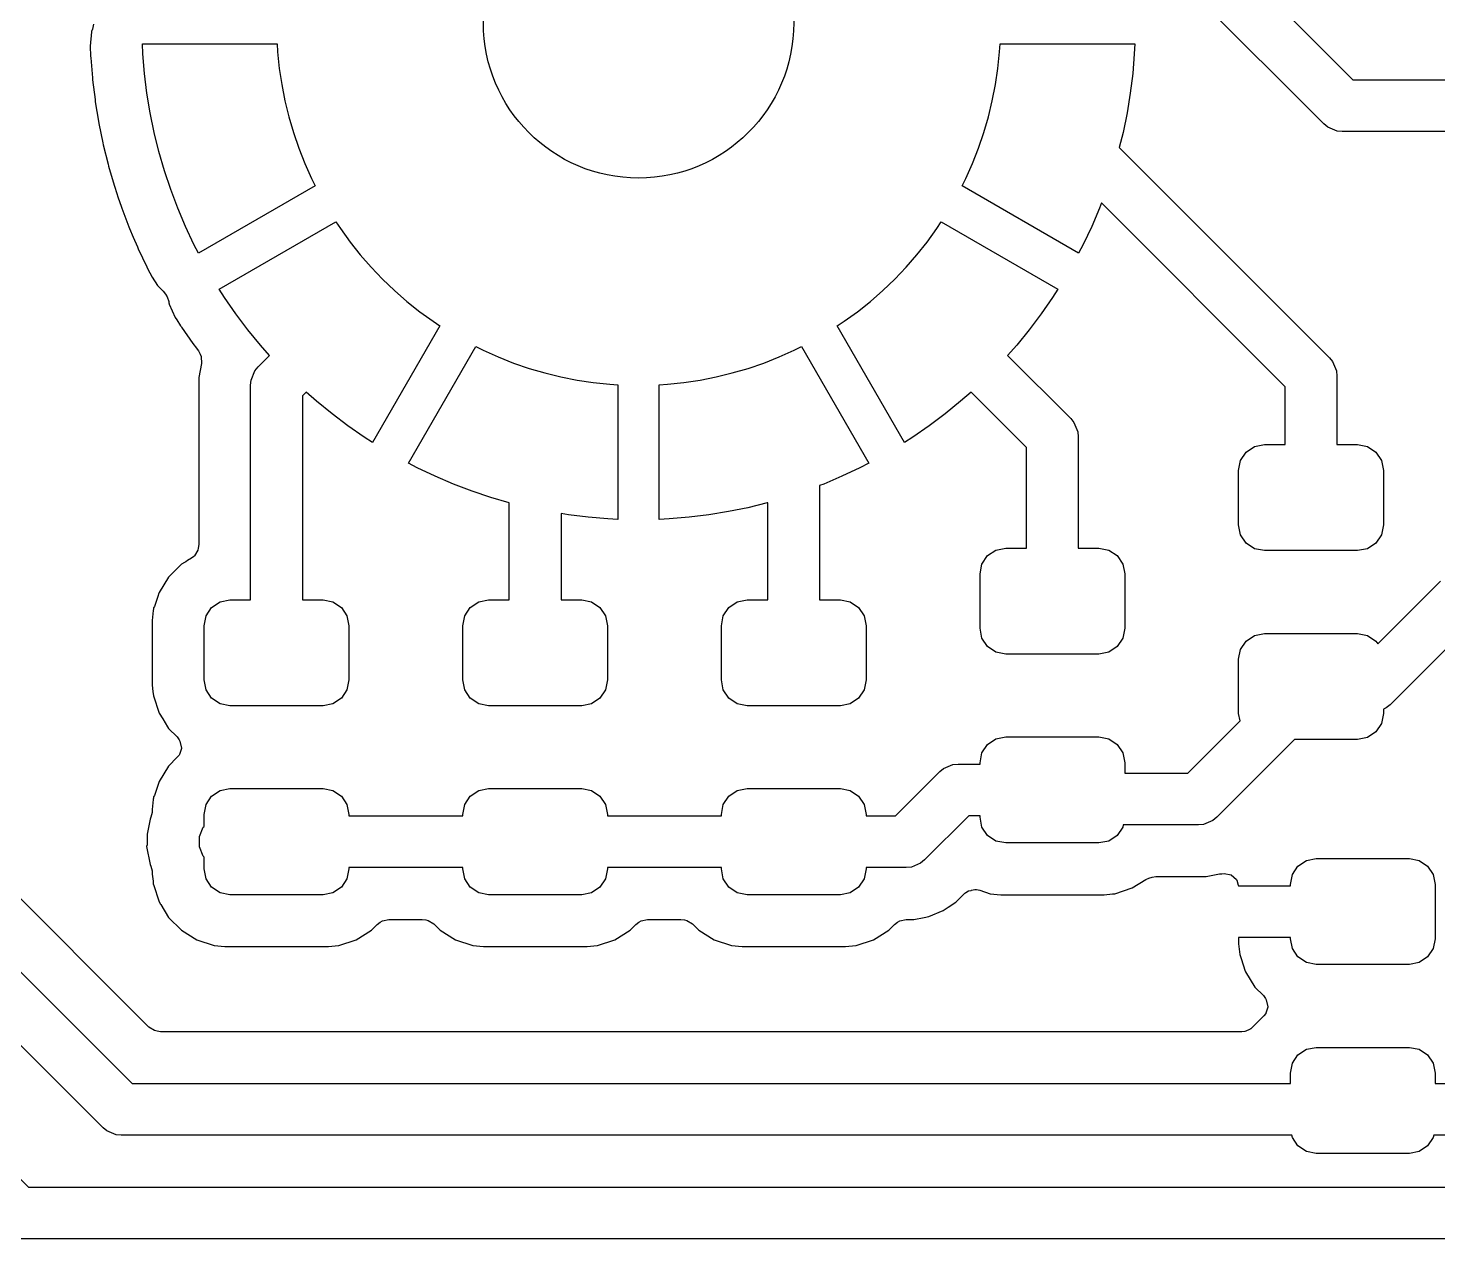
# Model space of a CAD drawing. Header units: millimetres. Extents: x 117.1 to 182.9, y -117.9 to -82.1.
# Drawn here: x 134.1 to 147.72, y -99.75 to -88.05 of the extents above; entities that cross this region are included whole.
import ezdxf

# ---------------------------------------------------------------- set-up
doc = ezdxf.new("R2010")
doc.units = ezdxf.units.MM
for name, color, linetype, lineweight, true_color in [('cut_in', 5, 'CONTINUOUS', 25, 0x0000ff), ('cut_out', 174, 'CONTINUOUS', 25, 0x000080), ('trace_out', 214, 'CONTINUOUS', 25, 0x800080)]:
    doc.layers.add(name, color=color, linetype=linetype, lineweight=lineweight, true_color=true_color)

msp = doc.modelspace()

# ---------------------------------------------------------------- linework, layer by layer
at = {"layer": 'cut_in'}
msp.add_circle((140, -88), 1.5, dxfattribs=at)
at = {"layer": 'cut_out'}
msp.add_arc((130, -85), 4.1, -149.9999989, 0, dxfattribs=at)
at = {"layer": 'trace_out', "linetype": 'CONTINUOUS'}
for p, q in [((144.370757, -86.017203), (146.903554, -88.55)), ((146.623223, -88.976777), (144.706275, -87.059829)), ((135.267136, -97.705769), (125.21638, -87.655011)), ((134.730938, -88.013605), (134.722002, -88.059825)), ((124.906777, -88.053223), (135.103553, -98.25)), ((134.712483, -88.088023), (134.69921, -88.225298)), ((134.712673, -88.08408), (134.712483, -88.088023)), ((134.713228, -88.081209), (134.712673, -88.08408)), ((134.714946, -88.077391), (134.713228, -88.081209)), ((134.722002, -88.059825), (134.714946, -88.077391)), ((134.69921, -88.225298), (134.69921, -88.225299)), ((134.69921, -88.225299), (134.703665, -88.321202)), ((135.208625, -88.297802), (135.204168, -88.201848)), ((135.204168, -88.201848), (136.505719, -88.201848)), ((136.505719, -88.201848), (136.510718, -88.281272)), ((136.510718, -88.281272), (136.527029, -88.439593)), ((143.47299, -88.439596), (143.489301, -88.281273)), ((143.489301, -88.281273), (143.494281, -88.201848)), ((143.494281, -88.201848), (144.795832, -88.201848)), ((144.795832, -88.201848), (144.791355, -88.297801)), ((134.703665, -88.321202), (134.704814, -88.339093)), ((134.704814, -88.339093), (134.72049, -88.530524)), ((135.224305, -88.489273), (135.208625, -88.297802)), ((144.791355, -88.297801), (144.775674, -88.489271)), ((134.823223, -98.676776), (124.626446, -88.48)), ((134.72049, -88.530524), (134.722545, -88.550663)), ((134.722545, -88.550663), (134.745873, -88.741347)), ((135.247634, -88.679964), (135.224305, -88.489273)), ((136.527029, -88.439593), (136.550519, -88.59701)), ((143.449499, -88.597013), (143.47299, -88.439596)), ((144.775674, -88.489271), (144.752346, -88.679961)), ((146.903554, -88.55), (150, -88.55)), ((135.278573, -88.869569), (135.247634, -88.679964)), ((136.550519, -88.59701), (136.581141, -88.753196)), ((143.418877, -88.7532), (143.449499, -88.597013)), ((144.752346, -88.679961), (144.721406, -88.869565)), ((134.745873, -88.741347), (134.748732, -88.761379)), ((134.748732, -88.761379), (134.779661, -88.950927)), ((136.581141, -88.753196), (136.618831, -88.907828)), ((143.381187, -88.907833), (143.418877, -88.7532)), ((134.779661, -88.950927), (134.783334, -88.970913)), ((134.783334, -88.970913), (134.821824, -89.15907)), ((135.317075, -89.057783), (135.278573, -88.869569)), ((136.618831, -88.907828), (136.663511, -89.060588)), ((143.336507, -89.060594), (143.381187, -88.907833)), ((144.721406, -88.869565), (144.682905, -89.057779)), ((135.363076, -89.244307), (135.317075, -89.057783)), ((136.663511, -89.060588), (136.715088, -89.211158)), ((143.284929, -89.211165), (143.336507, -89.060594)), ((144.682905, -89.057779), (144.64649, -89.205436)), ((146.661102, -89.007862), (146.623223, -88.976777)), ((146.661107, -89.007867), (146.661102, -89.007862)), ((146.751227, -89.045196), (146.661107, -89.007867)), ((146.8, -89.05), (146.751227, -89.045196)), ((150, -89.05), (146.8, -89.05)), ((134.821824, -89.15907), (134.826272, -89.178794)), ((134.826272, -89.178794), (134.872288, -89.365379)), ((136.715088, -89.211158), (136.773457, -89.359229)), ((143.22656, -89.359236), (143.284929, -89.211165)), ((144.64649, -89.205436), (146.676776, -91.235723)), ((134.872288, -89.365379), (134.87752, -89.384901)), ((135.416503, -89.428841), (135.363076, -89.244307)), ((136.773457, -89.359229), (136.838496, -89.504493)), ((143.161521, -89.504501), (143.22656, -89.359236)), ((134.87752, -89.384901), (134.930935, -89.569396)), ((135.477271, -89.611089), (135.416503, -89.428841)), ((136.838496, -89.504493), (136.873864, -89.575783)), ((143.126136, -89.575783), (143.161521, -89.504501)), ((134.930935, -89.569396), (134.930942, -89.569417)), ((134.930942, -89.569417), (134.936957, -89.588738)), ((134.936957, -89.588738), (134.970783, -89.690185)), ((135.545282, -89.79076), (135.477271, -89.611089)), ((136.873864, -89.575783), (135.746688, -90.226559)), ((144.253312, -90.226559), (143.126136, -89.575783)), ((134.970783, -89.690185), (134.997738, -89.771022)), ((134.997738, -89.771022), (135.004484, -89.789983)), ((144.47392, -89.739973), (144.454699, -89.790752)), ((146.25, -91.516053), (144.47392, -89.739973)), ((135.004484, -89.789983), (135.072524, -89.969729)), ((135.620428, -89.967566), (135.545282, -89.79076)), ((135.946688, -90.572969), (137.073864, -89.922194)), ((137.073864, -89.922194), (137.117904, -89.988479)), ((142.882084, -89.988471), (142.926136, -89.922194)), ((142.926136, -89.922194), (144.053312, -90.572969)), ((144.454699, -89.790752), (144.379554, -89.967558)), ((135.072524, -89.969729), (135.080067, -89.988513)), ((135.080067, -89.988513), (135.11452, -90.069574)), ((135.702587, -90.141224), (135.620428, -89.967566)), ((137.117904, -89.988479), (137.211187, -90.117437)), ((142.788801, -90.117428), (142.882084, -89.988471)), ((144.379554, -89.967558), (144.297395, -90.141214)), ((135.11452, -90.069574), (135.155187, -90.165256)), ((135.155187, -90.165256), (135.155204, -90.165295)), ((135.155204, -90.165295), (135.163487, -90.183749)), ((135.163487, -90.183749), (135.245646, -90.357407)), ((135.746688, -90.226559), (135.702587, -90.141224)), ((137.211187, -90.117437), (137.310236, -90.242022)), ((142.689753, -90.242012), (142.788801, -90.117428)), ((144.297395, -90.141214), (144.253312, -90.226559)), ((137.310236, -90.242022), (137.414846, -90.361975)), ((142.585143, -90.361965), (142.689753, -90.242012)), ((135.245646, -90.357407), (135.253512, -90.373305)), ((135.253512, -90.373305), (135.297612, -90.458638)), ((135.297612, -90.458638), (135.349336, -90.539036)), ((137.414846, -90.361975), (137.5248, -90.477049)), ((142.475189, -90.477038), (142.585143, -90.361965)), ((125.446777, -90.593223), (134.103553, -99.25)), ((135.349336, -90.539036), (135.34934, -90.539041)), ((135.34934, -90.539041), (135.406128, -90.593188)), ((135.406128, -90.593188), (135.427943, -90.620928)), ((135.998554, -90.65382), (135.946688, -90.572969)), ((137.5248, -90.477049), (137.639872, -90.587006)), ((137.639872, -90.587006), (137.759823, -90.691618)), ((142.240167, -90.691606), (142.360118, -90.586995)), ((142.360118, -90.586995), (142.475189, -90.477038)), ((144.053312, -90.572969), (144.001459, -90.653829)), ((135.427943, -90.620928), (135.442757, -90.646585)), ((135.442757, -90.646585), (135.458124, -90.691043)), ((135.458124, -90.691043), (135.460299, -90.706264)), ((135.460299, -90.706264), (135.461546, -90.714984)), ((135.461546, -90.714984), (135.461547, -90.714986)), ((135.461547, -90.714986), (135.461633, -90.715262)), ((135.461633, -90.715262), (135.462466, -90.717005)), ((135.462466, -90.717005), (135.521211, -90.845917)), ((136.107866, -90.8118), (135.998554, -90.65382)), ((137.759823, -90.691618), (137.884405, -90.790669)), ((142.115586, -90.790658), (142.240167, -90.691606)), ((144.001459, -90.653829), (143.892147, -90.81181)), ((135.521211, -90.845917), (135.521276, -90.846034)), ((135.521276, -90.846034), (135.521779, -90.846802)), ((135.521779, -90.846802), (135.535772, -90.868614)), ((135.535772, -90.868614), (135.573062, -90.926744)), ((136.223411, -90.965281), (136.107866, -90.8118)), ((137.884405, -90.790669), (138.013362, -90.883955)), ((141.98663, -90.883943), (142.115586, -90.790658)), ((143.892147, -90.81181), (143.776602, -90.965291)), ((135.573062, -90.926744), (135.577989, -90.934138)), ((135.577989, -90.934138), (135.582875, -90.94147)), ((135.582875, -90.94147), (135.692183, -91.099443)), ((136.345005, -91.114015), (136.223411, -90.965281)), ((138.079654, -90.927984), (137.428879, -92.05516)), ((138.013362, -90.883955), (138.079654, -90.927984)), ((141.920346, -90.927984), (141.98663, -90.883943)), ((142.571121, -92.05516), (141.920346, -90.927984)), ((143.776602, -90.965291), (143.655008, -91.114025)), ((135.692183, -91.099443), (135.704015, -91.115832)), ((135.704015, -91.115832), (135.71352, -91.128459)), ((135.71352, -91.128459), (135.713526, -91.128465)), ((135.713526, -91.128465), (135.71353, -91.12847)), ((135.71353, -91.12847), (135.744999, -91.170272)), ((136.433953, -91.214341), (136.345005, -91.114015)), ((137.775289, -92.25516), (138.426065, -91.127984)), ((138.426065, -91.127984), (138.497347, -91.163367)), ((141.502655, -91.163372), (141.573935, -91.127984)), ((141.573935, -91.127984), (142.224711, -92.25516)), ((143.655008, -91.114025), (143.566926, -91.213373)), ((135.744999, -91.170272), (135.761996, -91.2012)), ((135.761996, -91.2012), (135.770862, -91.224776)), ((135.770862, -91.224776), (135.776415, -91.292614)), ((136.323223, -91.325071), (136.433953, -91.214341)), ((138.497347, -91.163367), (138.642613, -91.228404)), ((138.642613, -91.228404), (138.790685, -91.28677)), ((138.790685, -91.28677), (138.941256, -91.338345)), ((141.058745, -91.33835), (141.209317, -91.286775)), ((141.209317, -91.286775), (141.357389, -91.228409)), ((141.357389, -91.228409), (141.502655, -91.163372)), ((143.566926, -91.213373), (144.176777, -91.823224)), ((146.676776, -91.235723), (146.707862, -91.273602)), ((146.707862, -91.273602), (146.707867, -91.273607)), ((146.707867, -91.273607), (146.745196, -91.363727)), ((135.776415, -91.292614), (135.7495, -91.427922)), ((136.254804, -91.453075), (136.292133, -91.362955)), ((136.292133, -91.362955), (136.292137, -91.36295)), ((136.292137, -91.36295), (136.323223, -91.325071)), ((138.941256, -91.338345), (139.094017, -91.383023)), ((139.094017, -91.383023), (139.24865, -91.42071)), ((139.24865, -91.42071), (139.404837, -91.451329)), ((140.595164, -91.451335), (140.751351, -91.420715)), ((140.751351, -91.420715), (140.905985, -91.383028)), ((140.905985, -91.383028), (141.058745, -91.33835)), ((146.745196, -91.363727), (146.75, -91.4125)), ((146.75, -91.4125), (146.75, -92.075)), ((135.7495, -91.427922), (135.7495, -93.041532)), ((136.25, -91.501848), (136.254804, -91.453075)), ((136.25, -93.575), (136.25, -91.501848)), ((139.404837, -91.451329), (139.562254, -91.474818)), ((139.562254, -91.474818), (139.720576, -91.491126)), ((139.720576, -91.491126), (139.8, -91.496129)), ((139.8, -91.496129), (139.8, -92.79768)), ((140.2, -91.496129), (140.279424, -91.491131)), ((140.2, -92.79768), (140.2, -91.496129)), ((140.279424, -91.491131), (140.437747, -91.474823)), ((140.437747, -91.474823), (140.595164, -91.451335)), ((146.25, -92.075), (146.25, -91.516053)), ((136.787503, -91.567897), (136.75, -91.605401)), ((136.75, -91.605401), (136.75, -93.575)), ((136.88783, -91.656849), (136.787503, -91.567897)), ((137.036563, -91.778445), (136.88783, -91.656849)), ((143.11218, -91.656861), (142.963447, -91.778457)), ((143.213486, -91.56704), (143.11218, -91.656861)), ((143.75, -92.103553), (143.213486, -91.56704)), ((137.190041, -91.893992), (137.036563, -91.778445)), ((142.963447, -91.778457), (142.809968, -91.894005)), ((144.176777, -91.823224), (144.207868, -91.861108)), ((137.34802, -92.003306), (137.190041, -91.893992)), ((142.809968, -91.894005), (142.651989, -92.00332)), ((144.207868, -91.861108), (144.245197, -91.951228)), ((144.245197, -91.951228), (144.245197, -91.951237)), ((144.245197, -91.951237), (144.25, -92)), ((137.428879, -92.05516), (137.34802, -92.003306)), ((142.651989, -92.00332), (142.571121, -92.05516)), ((143.75, -93.075), (143.75, -92.103553)), ((144.25, -92), (144.25, -93.075)), ((145.873223, -92.148223), (145.954329, -92.09403)), ((145.954329, -92.09403), (146.05, -92.075)), ((146.05, -92.075), (146.25, -92.075)), ((146.75, -92.075), (146.95, -92.075)), ((146.95, -92.075), (147.045671, -92.09403)), ((147.045671, -92.09403), (147.126777, -92.148223)), ((145.8, -92.325), (145.81903, -92.229329)), ((145.81903, -92.229329), (145.873223, -92.148223)), ((147.126777, -92.148223), (147.18097, -92.229329)), ((147.18097, -92.229329), (147.2, -92.325)), ((137.860622, -92.299265), (137.775289, -92.25516)), ((138.034281, -92.381422), (137.860622, -92.299265)), ((142.139375, -92.29926), (141.965717, -92.381417)), ((142.224711, -92.25516), (142.139375, -92.29926)), ((145.8, -92.85), (145.8, -92.325)), ((147.2, -92.325), (147.2, -92.85)), ((138.211087, -92.456565), (138.034281, -92.381422)), ((138.390759, -92.524574), (138.211087, -92.456565)), ((141.788911, -92.45656), (141.75, -92.471288)), ((141.75, -92.471288), (141.75, -93.575)), ((141.965717, -92.381417), (141.788911, -92.45656)), ((138.573008, -92.585339), (138.390759, -92.524574)), ((138.75, -92.63658), (138.573008, -92.585339)), ((138.75, -93.575), (138.75, -92.63658)), ((141.242457, -92.638759), (141.055933, -92.684757)), ((141.25, -92.636575), (141.242457, -92.638759)), ((141.25, -93.575), (141.25, -92.636575)), ((139.321885, -92.754199), (139.25, -92.742469)), ((139.25, -92.742469), (139.25, -93.575)), ((139.512576, -92.777526), (139.321885, -92.754199)), ((139.704047, -92.793204), (139.512576, -92.777526)), ((140.487424, -92.77752), (140.295953, -92.793198)), ((140.678114, -92.754194), (140.487424, -92.77752)), ((140.867718, -92.723256), (140.678114, -92.754194)), ((141.055933, -92.684757), (140.867718, -92.723256)), ((139.8, -92.79768), (139.704047, -92.793204)), ((140.295953, -92.793198), (140.2, -92.79768)), ((145.81903, -92.945671), (145.8, -92.85)), ((147.2, -92.85), (147.18097, -92.945671)), ((135.7495, -93.041532), (135.744475, -93.076472)), ((145.873223, -93.026777), (145.81903, -92.945671)), ((145.954329, -93.08097), (145.873223, -93.026777)), ((147.126777, -93.026777), (147.045671, -93.08097)), ((147.18097, -92.945671), (147.126777, -93.026777)), ((135.678759, -93.1722), (135.638909, -93.196781)), ((135.700525, -93.155153), (135.678759, -93.1722)), ((135.706791, -93.149002), (135.700525, -93.155153)), ((135.738901, -93.095452), (135.706791, -93.149002)), ((135.744475, -93.076472), (135.738901, -93.095452)), ((143.31903, -93.229329), (143.373223, -93.148223)), ((143.373223, -93.148223), (143.454329, -93.09403)), ((143.454329, -93.09403), (143.55, -93.075)), ((143.55, -93.075), (143.75, -93.075)), ((144.25, -93.075), (144.45, -93.075)), ((144.45, -93.075), (144.545671, -93.09403)), ((144.545671, -93.09403), (144.626777, -93.148223)), ((144.626777, -93.148223), (144.68097, -93.229329)), ((146.05, -93.1), (145.954329, -93.08097)), ((146.95, -93.1), (146.05, -93.1)), ((147.045671, -93.08097), (146.95, -93.1)), ((135.581342, -93.232288), (135.45729, -93.35634)), ((135.610943, -93.21403), (135.581342, -93.232288)), ((135.622288, -93.207033), (135.610943, -93.21403)), ((135.638909, -93.196781), (135.622288, -93.207033)), ((143.3, -93.325), (143.31903, -93.229329)), ((143.3, -93.85), (143.3, -93.325)), ((144.68097, -93.229329), (144.7, -93.325)), ((144.7, -93.325), (144.7, -93.85)), ((135.45729, -93.35634), (135.365186, -93.505664)), ((147.14538, -94.001065), (147.75, -93.396446)), ((135.352704, -93.543334), (135.320299, -93.641123)), ((135.363194, -93.511677), (135.352704, -93.543334)), ((135.364822, -93.506763), (135.363194, -93.511677)), ((135.36518, -93.505681), (135.364822, -93.506763)), ((135.365186, -93.505664), (135.36518, -93.505681)), ((135.873223, -93.648223), (135.954329, -93.59403)), ((135.954329, -93.59403), (136.05, -93.575)), ((136.05, -93.575), (136.25, -93.575)), ((136.75, -93.575), (136.95, -93.575)), ((136.95, -93.575), (137.045671, -93.59403)), ((137.045671, -93.59403), (137.126777, -93.648223)), ((138.373223, -93.648223), (138.454329, -93.59403)), ((138.454329, -93.59403), (138.55, -93.575)), ((138.55, -93.575), (138.75, -93.575)), ((139.25, -93.575), (139.45, -93.575)), ((139.45, -93.575), (139.545671, -93.59403)), ((139.545671, -93.59403), (139.626777, -93.648223)), ((140.873223, -93.648223), (140.954329, -93.59403)), ((140.954329, -93.59403), (141.05, -93.575)), ((141.05, -93.575), (141.25, -93.575)), ((141.75, -93.575), (141.95, -93.575)), ((141.95, -93.575), (142.045671, -93.59403)), ((142.045671, -93.59403), (142.126777, -93.648223)), ((135.309359, -93.678476), (135.2995, -93.774973)), ((135.309542, -93.674881), (135.309359, -93.678476)), ((135.310365, -93.66863), (135.309542, -93.674881)), ((135.311852, -93.654067), (135.310365, -93.66863)), ((135.320299, -93.641123), (135.311852, -93.654067)), ((135.8, -93.825), (135.81903, -93.729329)), ((135.81903, -93.729329), (135.873223, -93.648223)), ((137.126777, -93.648223), (137.18097, -93.729329)), ((137.18097, -93.729329), (137.2, -93.825)), ((138.3, -93.825), (138.31903, -93.729329)), ((138.31903, -93.729329), (138.373223, -93.648223)), ((139.626777, -93.648223), (139.68097, -93.729329)), ((139.68097, -93.729329), (139.7, -93.825)), ((140.8, -93.825), (140.81903, -93.729329)), ((140.81903, -93.729329), (140.873223, -93.648223)), ((142.126777, -93.648223), (142.18097, -93.729329)), ((142.18097, -93.729329), (142.2, -93.825)), ((148.176777, -93.676777), (147.264277, -94.589277)), ((135.2995, -93.774973), (135.2995, -94.399998)), ((135.8, -94.35), (135.8, -93.825)), ((137.2, -93.825), (137.2, -94.35)), ((138.3, -94.35), (138.3, -93.825)), ((139.7, -93.825), (139.7, -94.35)), ((140.8, -94.35), (140.8, -93.825)), ((142.2, -93.825), (142.2, -94.35)), ((143.31903, -93.945671), (143.3, -93.85)), ((144.7, -93.85), (144.68097, -93.945671)), ((143.373223, -94.026777), (143.31903, -93.945671)), ((144.68097, -93.945671), (144.626777, -94.026777)), ((145.81903, -94.054329), (145.873223, -93.973223)), ((145.873223, -93.973223), (145.954329, -93.91903)), ((145.954329, -93.91903), (146.05, -93.9)), ((146.05, -93.9), (146.95, -93.9)), ((146.95, -93.9), (147.045671, -93.91903)), ((147.045671, -93.91903), (147.126777, -93.973223)), ((147.126777, -93.973223), (147.14538, -94.001065)), ((143.454329, -94.08097), (143.373223, -94.026777)), ((143.55, -94.1), (143.454329, -94.08097)), ((144.45, -94.1), (143.55, -94.1)), ((144.545671, -94.08097), (144.45, -94.1)), ((144.626777, -94.026777), (144.545671, -94.08097)), ((145.8, -94.15), (145.81903, -94.054329)), ((145.8, -94.675), (145.8, -94.15)), ((135.2995, -94.399998), (135.299503, -94.400045)), ((135.299503, -94.400045), (135.305885, -94.462518)), ((135.81903, -94.445671), (135.8, -94.35)), ((137.2, -94.35), (137.18097, -94.445671)), ((138.31903, -94.445671), (138.3, -94.35)), ((139.7, -94.35), (139.68097, -94.445671)), ((140.81903, -94.445671), (140.8, -94.35)), ((142.2, -94.35), (142.18097, -94.445671)), ((135.305885, -94.462518), (135.31, -94.502796)), ((135.31, -94.502796), (135.310001, -94.502799)), ((135.310001, -94.502799), (135.365185, -94.669331)), ((135.873223, -94.526777), (135.81903, -94.445671)), ((135.954329, -94.58097), (135.873223, -94.526777)), ((137.126777, -94.526777), (137.045671, -94.58097)), ((137.18097, -94.445671), (137.126777, -94.526777)), ((138.373223, -94.526777), (138.31903, -94.445671)), ((138.454329, -94.58097), (138.373223, -94.526777)), ((139.626777, -94.526777), (139.545671, -94.58097)), ((139.68097, -94.445671), (139.626777, -94.526777)), ((140.873223, -94.526777), (140.81903, -94.445671)), ((140.954329, -94.58097), (140.873223, -94.526777)), ((142.126777, -94.526777), (142.045671, -94.58097)), ((142.18097, -94.445671), (142.126777, -94.526777)), ((135.365185, -94.669331), (135.365187, -94.669336)), ((135.365187, -94.669336), (135.400069, -94.725888)), ((136.05, -94.6), (135.954329, -94.58097)), ((136.95, -94.6), (136.05, -94.6)), ((137.045671, -94.58097), (136.95, -94.6)), ((138.55, -94.6), (138.454329, -94.58097)), ((139.45, -94.6), (138.55, -94.6)), ((139.545671, -94.58097), (139.45, -94.6)), ((141.05, -94.6), (140.954329, -94.58097)), ((141.95, -94.6), (141.05, -94.6)), ((142.045671, -94.58097), (141.95, -94.6)), ((145.813927, -94.745018), (145.8, -94.675)), ((147.2, -94.675), (147.18097, -94.770671)), ((147.226393, -94.620367), (147.2, -94.631299)), ((147.2, -94.631299), (147.2, -94.675)), ((147.226397, -94.620362), (147.226393, -94.620367)), ((147.264277, -94.589277), (147.226397, -94.620362)), ((135.400069, -94.725888), (135.446767, -94.801599)), ((135.446767, -94.801599), (135.457287, -94.818655)), ((135.457287, -94.818655), (135.457289, -94.818657)), ((135.457289, -94.818657), (135.538346, -94.899714)), ((145.308946, -95.25), (145.813927, -94.745018)), ((147.18097, -94.770671), (147.126777, -94.851777)), ((135.538346, -94.899714), (135.559497, -94.92797)), ((135.559497, -94.92797), (135.566988, -94.94169)), ((135.566988, -94.94169), (135.581839, -95.009948)), ((143.373223, -94.973223), (143.454329, -94.91903)), ((143.454329, -94.91903), (143.55, -94.9)), ((143.55, -94.9), (144.45, -94.9)), ((144.45, -94.9), (144.545671, -94.91903)), ((144.545671, -94.91903), (144.626777, -94.973223)), ((146.341054, -94.925), (145.589277, -95.676777)), ((146.95, -94.925), (146.341054, -94.925)), ((147.045671, -94.90597), (146.95, -94.925)), ((147.126777, -94.851777), (147.045671, -94.90597)), ((135.541527, -95.097103), (135.457291, -95.181338)), ((135.558163, -95.076459), (135.541527, -95.097103)), ((135.562342, -95.069956), (135.558163, -95.076459)), ((135.58171, -95.011754), (135.562342, -95.069956)), ((135.581839, -95.009948), (135.58171, -95.011754)), ((143.3, -95.15), (143.31903, -95.054329)), ((143.31903, -95.054329), (143.373223, -94.973223)), ((144.626777, -94.973223), (144.68097, -95.054329)), ((144.68097, -95.054329), (144.7, -95.15)), ((135.457291, -95.181338), (135.365185, -95.330667)), ((142.483946, -95.6625), (142.910723, -95.235723)), ((142.910723, -95.235723), (142.948608, -95.204632)), ((142.948608, -95.204632), (143.038728, -95.167303)), ((143.038728, -95.167303), (143.038737, -95.167303)), ((143.038737, -95.167303), (143.0875, -95.1625)), ((143.0875, -95.1625), (143.3, -95.1625)), ((143.3, -95.1625), (143.3, -95.15)), ((144.7, -95.15), (144.7, -95.25)), ((135.352219, -95.369798), (135.320299, -95.466123)), ((135.365185, -95.330668), (135.352219, -95.369796)), ((135.352219, -95.369796), (135.352219, -95.369798)), ((135.365185, -95.330667), (135.365185, -95.330668)), ((144.7, -95.25), (145.308946, -95.25)), ((135.309359, -95.503476), (135.2995, -95.599973)), ((135.309542, -95.499881), (135.309359, -95.503476)), ((135.310365, -95.49363), (135.309542, -95.499881)), ((135.311852, -95.479067), (135.310365, -95.49363)), ((135.320299, -95.466123), (135.311852, -95.479067)), ((135.81903, -95.554329), (135.873223, -95.473223)), ((135.873223, -95.473223), (135.954329, -95.41903)), ((135.954329, -95.41903), (136.05, -95.4)), ((136.05, -95.4), (136.95, -95.4)), ((136.95, -95.4), (137.045671, -95.41903)), ((137.045671, -95.41903), (137.126777, -95.473223)), ((137.126777, -95.473223), (137.18097, -95.554329)), ((138.31903, -95.554329), (138.373223, -95.473223)), ((138.373223, -95.473223), (138.454329, -95.41903)), ((138.454329, -95.41903), (138.55, -95.4)), ((138.55, -95.4), (139.45, -95.4)), ((139.45, -95.4), (139.545671, -95.41903)), ((139.545671, -95.41903), (139.626777, -95.473223)), ((139.626777, -95.473223), (139.68097, -95.554329)), ((140.81903, -95.554329), (140.873223, -95.473223)), ((140.873223, -95.473223), (140.954329, -95.41903)), ((140.954329, -95.41903), (141.05, -95.4)), ((141.05, -95.4), (141.95, -95.4)), ((141.95, -95.4), (142.045671, -95.41903)), ((142.045671, -95.41903), (142.126777, -95.473223)), ((142.126777, -95.473223), (142.18097, -95.554329)), ((135.297117, -95.629819), (135.292443, -95.653317)), ((135.2995, -95.605628), (135.297117, -95.629819)), ((135.2995, -95.599973), (135.2995, -95.605628)), ((135.8, -95.65), (135.81903, -95.554329)), ((137.18097, -95.554329), (137.2, -95.65)), ((138.3, -95.65), (138.31903, -95.554329)), ((139.68097, -95.554329), (139.7, -95.65)), ((140.8, -95.65), (140.81903, -95.554329)), ((142.18097, -95.554329), (142.2, -95.65)), ((135.278337, -95.693603), (135.2495, -95.838577)), ((135.278338, -95.693598), (135.278337, -95.693603)), ((135.278344, -95.693583), (135.278338, -95.693598)), ((135.285388, -95.676577), (135.278344, -95.693583)), ((135.292443, -95.653317), (135.285388, -95.676577)), ((135.754804, -95.863728), (135.792133, -95.773608)), ((135.792133, -95.773608), (135.8, -95.765741)), ((135.8, -95.765741), (135.8, -95.65)), ((137.2, -95.65), (137.2, -95.6625)), ((137.2, -95.6625), (138.3, -95.6625)), ((138.3, -95.6625), (138.3, -95.65)), ((139.7, -95.65), (139.7, -95.6625)), ((139.7, -95.6625), (140.8, -95.6625)), ((140.8, -95.6625), (140.8, -95.65)), ((142.2, -95.65), (142.2, -95.6625)), ((142.2, -95.6625), (142.483946, -95.6625)), ((143.191054, -95.6625), (142.764277, -96.089277)), ((143.3, -95.6625), (143.191054, -95.6625)), ((143.3, -95.675), (143.3, -95.6625)), ((143.31903, -95.770671), (143.3, -95.675)), ((143.373223, -95.851777), (143.31903, -95.770671)), ((144.68097, -95.770671), (144.626777, -95.851777)), ((144.685082, -95.75), (144.68097, -95.770671)), ((145.4125, -95.75), (144.685082, -95.75)), ((145.461273, -95.745196), (145.4125, -95.75)), ((145.551393, -95.707867), (145.461273, -95.745196)), ((145.551397, -95.707862), (145.551393, -95.707867)), ((145.589277, -95.676777), (145.551397, -95.707862)), ((135.2495, -95.838577), (135.2495, -95.94205)), ((135.754804, -95.961272), (135.754804, -95.863728)), ((143.454329, -95.90597), (143.373223, -95.851777)), ((143.55, -95.925), (143.454329, -95.90597)), ((144.545671, -95.90597), (144.45, -95.925)), ((144.626777, -95.851777), (144.545671, -95.90597)), ((135.2495, -95.94205), (135.244237, -95.95997)), ((135.244237, -95.95997), (135.278338, -96.131398)), ((135.792133, -96.051392), (135.754804, -95.961272)), ((135.8, -96.060978), (135.792133, -96.051392)), ((144.45, -95.925), (143.55, -95.925)), ((135.278338, -96.131398), (135.278338, -96.131401)), ((135.278338, -96.131401), (135.278347, -96.131428)), ((135.278347, -96.131428), (135.285389, -96.148428)), ((135.285389, -96.148428), (135.292443, -96.171683)), ((135.292443, -96.171683), (135.297116, -96.195171)), ((135.8, -96.175), (135.8, -96.060978)), ((135.81903, -96.270671), (135.8, -96.175)), ((137.2, -96.175), (137.18097, -96.270671)), ((138.3, -96.1625), (137.2, -96.1625)), ((137.2, -96.1625), (137.2, -96.175)), ((138.3, -96.175), (138.3, -96.1625)), ((138.31903, -96.270671), (138.3, -96.175)), ((139.7, -96.175), (139.68097, -96.270671)), ((140.8, -96.1625), (139.7, -96.1625)), ((139.7, -96.1625), (139.7, -96.175)), ((140.8, -96.175), (140.8, -96.1625)), ((140.81903, -96.270671), (140.8, -96.175)), ((142.2, -96.175), (142.18097, -96.270671)), ((142.5875, -96.1625), (142.2, -96.1625)), ((142.2, -96.1625), (142.2, -96.175)), ((142.636273, -96.157696), (142.5875, -96.1625)), ((142.726393, -96.120367), (142.636273, -96.157696)), ((142.726397, -96.120362), (142.726393, -96.120367)), ((142.764277, -96.089277), (142.726397, -96.120362)), ((146.31903, -96.229329), (146.373223, -96.148223)), ((146.373223, -96.148223), (146.454329, -96.09403)), ((146.454329, -96.09403), (146.55, -96.075)), ((146.55, -96.075), (147.45, -96.075)), ((147.45, -96.075), (147.545671, -96.09403)), ((147.545671, -96.09403), (147.626777, -96.148223)), ((147.626777, -96.148223), (147.68097, -96.229329)), ((135.297116, -96.195171), (135.2995, -96.219367)), ((135.2995, -96.219367), (135.2995, -96.224998)), ((135.2995, -96.224998), (135.299501, -96.225018)), ((135.299501, -96.225018), (135.306672, -96.295211)), ((135.306672, -96.295211), (135.309359, -96.321512)), ((135.309359, -96.321512), (135.30953, -96.324882)), ((135.30953, -96.324882), (135.310001, -96.327801)), ((135.310001, -96.327801), (135.365182, -96.494322)), ((135.873223, -96.351777), (135.81903, -96.270671)), ((137.18097, -96.270671), (137.126777, -96.351777)), ((138.373223, -96.351777), (138.31903, -96.270671)), ((139.68097, -96.270671), (139.626777, -96.351777)), ((140.873223, -96.351777), (140.81903, -96.270671)), ((142.18097, -96.270671), (142.126777, -96.351777)), ((144.769334, -96.359814), (144.901956, -96.278011)), ((144.901956, -96.278011), (144.933222, -96.264255)), ((144.933222, -96.264255), (144.965139, -96.255204)), ((144.965139, -96.255204), (144.998969, -96.2505)), ((144.998969, -96.2505), (145.48642, -96.2505)), ((145.48642, -96.2505), (145.583962, -96.231096)), ((145.583962, -96.231096), (145.616268, -96.22467)), ((145.616268, -96.22467), (145.627154, -96.223004)), ((145.627154, -96.223004), (145.637834, -96.221852)), ((145.637834, -96.221852), (145.637835, -96.221853)), ((145.637835, -96.221853), (145.660039, -96.219459)), ((145.660039, -96.219459), (145.728802, -96.231845)), ((145.728802, -96.231845), (145.77994, -96.27942)), ((145.77994, -96.27942), (145.782614, -96.283924)), ((145.782614, -96.283924), (145.796312, -96.333812)), ((146.3, -96.325), (146.31903, -96.229329)), ((146.3, -96.3375), (146.3, -96.325)), ((147.68097, -96.229329), (147.7, -96.325)), ((147.7, -96.325), (147.7, -96.85)), ((135.954329, -96.40597), (135.873223, -96.351777)), ((136.05, -96.425), (135.954329, -96.40597)), ((136.95, -96.425), (136.05, -96.425)), ((137.045671, -96.40597), (136.95, -96.425)), ((137.126777, -96.351777), (137.045671, -96.40597)), ((138.454329, -96.40597), (138.373223, -96.351777)), ((138.55, -96.425), (138.454329, -96.40597)), ((139.45, -96.425), (138.55, -96.425)), ((139.545671, -96.40597), (139.45, -96.425)), ((139.626777, -96.351777), (139.545671, -96.40597)), ((140.954329, -96.40597), (140.873223, -96.351777)), ((141.05, -96.425), (140.954329, -96.40597)), ((141.95, -96.425), (141.05, -96.425)), ((142.045671, -96.40597), (141.95, -96.425)), ((142.126777, -96.351777), (142.045671, -96.40597)), ((143.065916, -96.495452), (143.148731, -96.412634)), ((143.148731, -96.412634), (143.152908, -96.409136)), ((143.152908, -96.409136), (143.160341, -96.405889)), ((143.160341, -96.405889), (143.182331, -96.390809)), ((143.182331, -96.390809), (143.189708, -96.387543)), ((143.189707, -96.387543), (143.192066, -96.386499)), ((143.189708, -96.387543), (143.189707, -96.387543)), ((143.192066, -96.386499), (143.192317, -96.387067)), ((143.192317, -96.387067), (143.21336, -96.382739)), ((143.21336, -96.382739), (143.21694, -96.381176)), ((143.21694, -96.381176), (143.219195, -96.381538)), ((143.219195, -96.381538), (143.250923, -96.375013)), ((143.250923, -96.375013), (143.259692, -96.375476)), ((143.259692, -96.375476), (143.264757, -96.375744)), ((143.264757, -96.375744), (143.297211, -96.381864)), ((143.297211, -96.381864), (143.397203, -96.414999)), ((143.397203, -96.414999), (143.499991, -96.4255)), ((143.499991, -96.4255), (144.500008, -96.425499)), ((144.500008, -96.425499), (144.500016, -96.425498)), ((144.500016, -96.425498), (144.500019, -96.425498)), ((144.500019, -96.425498), (144.500023, -96.425497)), ((144.500023, -96.425497), (144.500323, -96.425478)), ((144.500323, -96.425478), (144.501361, -96.42536)), ((144.501361, -96.42536), (144.581867, -96.417137)), ((144.581867, -96.417137), (144.602797, -96.414999)), ((144.602797, -96.414999), (144.769334, -96.359814)), ((145.796312, -96.333812), (145.8, -96.3375)), ((145.8, -96.3375), (146.3, -96.3375)), ((135.365182, -96.494322), (135.365186, -96.494333)), ((135.365186, -96.494333), (135.365188, -96.494338)), ((135.365188, -96.494338), (135.377735, -96.514681)), ((135.377735, -96.514681), (135.380708, -96.5195)), ((135.380708, -96.5195), (135.457288, -96.643656)), ((142.806413, -96.634158), (142.942995, -96.577584)), ((142.942995, -96.577584), (142.992229, -96.544686)), ((142.992229, -96.544686), (143.065916, -96.495452)), ((135.457288, -96.643656), (135.581344, -96.767712)), ((137.418656, -96.767712), (137.474447, -96.71192)), ((137.474447, -96.71192), (137.502694, -96.690775)), ((137.502694, -96.690775), (137.525786, -96.678167)), ((137.525786, -96.678167), (137.585211, -96.663)), ((137.585211, -96.663), (137.90744, -96.663)), ((137.90744, -96.663), (137.942372, -96.668021)), ((137.942372, -96.668021), (137.967616, -96.675434)), ((137.967616, -96.675434), (138.020362, -96.70673)), ((138.020362, -96.70673), (138.081344, -96.767712)), ((139.918656, -96.767712), (139.974447, -96.71192)), ((139.974447, -96.71192), (140.002694, -96.690775)), ((140.002694, -96.690775), (140.025786, -96.678167)), ((140.025786, -96.678167), (140.085211, -96.663)), ((140.085211, -96.663), (140.40744, -96.663)), ((140.40744, -96.663), (140.442372, -96.668021)), ((140.442372, -96.668021), (140.467616, -96.675434)), ((140.467616, -96.675434), (140.520362, -96.70673)), ((140.520362, -96.70673), (140.581344, -96.767712)), ((142.418656, -96.767712), (142.474447, -96.71192)), ((142.474447, -96.71192), (142.502694, -96.690775)), ((142.502694, -96.690775), (142.525786, -96.678167)), ((142.525786, -96.678167), (142.585211, -96.663)), ((142.585211, -96.663), (142.66142, -96.663)), ((142.66142, -96.663), (142.758962, -96.643596)), ((142.758962, -96.643596), (142.806413, -96.634158)), ((135.581344, -96.767712), (135.730666, -96.859814)), ((135.730666, -96.859814), (135.897203, -96.914999)), ((137.102797, -96.914999), (137.269334, -96.859814)), ((137.269334, -96.859814), (137.418656, -96.767712)), ((138.081344, -96.767712), (138.230666, -96.859814)), ((138.230666, -96.859814), (138.397203, -96.914999)), ((139.602797, -96.914999), (139.769334, -96.859814)), ((139.769334, -96.859814), (139.918656, -96.767712)), ((140.581344, -96.767712), (140.730666, -96.859814)), ((140.730666, -96.859814), (140.897203, -96.914999)), ((142.102797, -96.914999), (142.269334, -96.859814)), ((142.269334, -96.859814), (142.418656, -96.767712)), ((146.3, -96.8375), (145.800001, -96.8375)), ((145.800001, -96.8375), (145.800001, -96.899995)), ((146.3, -96.85), (146.3, -96.8375)), ((146.31903, -96.945671), (146.3, -96.85)), ((147.7, -96.85), (147.68097, -96.945671)), ((135.897203, -96.914999), (135.999991, -96.9255)), ((135.999991, -96.9255), (137.000008, -96.925499)), ((137.000008, -96.925499), (137.000016, -96.925498)), ((137.000016, -96.925498), (137.000019, -96.925498)), ((137.000019, -96.925498), (137.000023, -96.925497)), ((137.000023, -96.925497), (137.000323, -96.925478)), ((137.000323, -96.925478), (137.001351, -96.925361)), ((137.001351, -96.925361), (137.098499, -96.915438)), ((137.098499, -96.91544), (137.098506, -96.915437)), ((137.098499, -96.915438), (137.098499, -96.91544)), ((137.098506, -96.915437), (137.102797, -96.914999)), ((138.397203, -96.914999), (138.499991, -96.9255)), ((138.499991, -96.9255), (139.500008, -96.925499)), ((139.500008, -96.925499), (139.500016, -96.925498)), ((139.500016, -96.925498), (139.500019, -96.925498)), ((139.500019, -96.925498), (139.500023, -96.925497)), ((139.500023, -96.925497), (139.500323, -96.925478)), ((139.500323, -96.925478), (139.501351, -96.925361)), ((139.501351, -96.925361), (139.598499, -96.915438)), ((139.598499, -96.91544), (139.598506, -96.915437)), ((139.598499, -96.915438), (139.598499, -96.91544)), ((139.598506, -96.915437), (139.602797, -96.914999)), ((140.897203, -96.914999), (140.999991, -96.9255)), ((140.999991, -96.9255), (142.000008, -96.925499)), ((142.000008, -96.925499), (142.000016, -96.925498)), ((142.000016, -96.925498), (142.000019, -96.925498)), ((142.000019, -96.925498), (142.000023, -96.925497)), ((142.000023, -96.925497), (142.000323, -96.925478)), ((142.000323, -96.925478), (142.001351, -96.925361)), ((142.001351, -96.925361), (142.098499, -96.915438)), ((142.098499, -96.91544), (142.098506, -96.915437)), ((142.098499, -96.915438), (142.098499, -96.91544)), ((142.098506, -96.915437), (142.102797, -96.914999)), ((145.800001, -96.899995), (145.810493, -97.002694)), ((145.810493, -97.002694), (145.810493, -97.002695)), ((145.810493, -97.002695), (145.810494, -97.002697)), ((145.810494, -97.002697), (145.823177, -97.040972)), ((146.373223, -97.026777), (146.31903, -96.945671)), ((147.68097, -96.945671), (147.626777, -97.026777)), ((145.823177, -97.040972), (145.863504, -97.162672)), ((146.454329, -97.08097), (146.373223, -97.026777)), ((146.55, -97.1), (146.454329, -97.08097)), ((147.45, -97.1), (146.55, -97.1)), ((147.545671, -97.08097), (147.45, -97.1)), ((147.626777, -97.026777), (147.545671, -97.08097)), ((145.863504, -97.162672), (145.865641, -97.169119)), ((145.865641, -97.169119), (145.865643, -97.169124)), ((145.865643, -97.169124), (145.957684, -97.318345)), ((145.957684, -97.318345), (145.957685, -97.318346)), ((145.957685, -97.318346), (146.038696, -97.399357)), ((146.038696, -97.399357), (146.059848, -97.427613)), ((146.059848, -97.427613), (146.06734, -97.441334)), ((146.081982, -97.512526), (146.063738, -97.568938)), ((146.06734, -97.441334), (146.082191, -97.509603)), ((146.082191, -97.509603), (146.081982, -97.512526)), ((145.952306, -97.686607), (145.947773, -97.691371)), ((145.952811, -97.687006), (145.952306, -97.686607)), ((145.957159, -97.681506), (145.952811, -97.687006)), ((145.957237, -97.681425), (145.957159, -97.681506)), ((145.957283, -97.681349), (145.957237, -97.681425)), ((145.957291, -97.681339), (145.957283, -97.681349)), ((146.04389, -97.594739), (145.957291, -97.681339)), ((146.061648, -97.572315), (146.04389, -97.594739)), ((146.063738, -97.568938), (146.061648, -97.572315)), ((135.319881, -97.737065), (135.267136, -97.705769)), ((135.345123, -97.744477), (135.319881, -97.737065)), ((135.380059, -97.7495), (135.345123, -97.744477)), ((145.832128, -97.7495), (135.380059, -97.7495)), ((145.85962, -97.746414), (145.832128, -97.7495)), ((145.868922, -97.744299), (145.85962, -97.746414)), ((145.905599, -97.727553), (145.868922, -97.744299)), ((145.911699, -97.725553), (145.905599, -97.727553)), ((145.916019, -97.722581), (145.911699, -97.725553)), ((145.916786, -97.721892), (145.916019, -97.722581)), ((145.918461, -97.720902), (145.916786, -97.721892)), ((145.921974, -97.718486), (145.918461, -97.720902)), ((145.9285, -97.711627), (145.921974, -97.718486)), ((145.946944, -97.693531), (145.9285, -97.711627)), ((145.947773, -97.691371), (145.946944, -97.693531)), ((146.373223, -97.973223), (146.454329, -97.91903)), ((146.454329, -97.91903), (146.55, -97.9)), ((146.55, -97.9), (147.45, -97.9)), ((147.45, -97.9), (147.545671, -97.91903)), ((147.545671, -97.91903), (147.626777, -97.973223)), ((146.3, -98.15), (146.31903, -98.054329)), ((146.31903, -98.054329), (146.373223, -97.973223)), ((147.626777, -97.973223), (147.68097, -98.054329)), ((147.68097, -98.054329), (147.7, -98.15)), ((146.3, -98.25), (146.3, -98.15)), ((147.7, -98.15), (147.7, -98.25)), ((135.103553, -98.25), (146.3, -98.25)), ((147.7, -98.25), (151.896446, -98.25)), ((134.861102, -98.707862), (134.823223, -98.676776)), ((134.861107, -98.707867), (134.861102, -98.707862)), ((134.951227, -98.745196), (134.861107, -98.707867)), ((135, -98.75), (134.951227, -98.745196)), ((146.314918, -98.75), (135, -98.75)), ((146.31903, -98.770671), (146.314918, -98.75)), ((146.373223, -98.851777), (146.31903, -98.770671)), ((147.68097, -98.770671), (147.626777, -98.851777)), ((147.685082, -98.75), (147.68097, -98.770671)), ((152, -98.75), (147.685082, -98.75)), ((146.454329, -98.90597), (146.373223, -98.851777)), ((146.55, -98.925), (146.454329, -98.90597)), ((147.545671, -98.90597), (147.45, -98.925)), ((147.626777, -98.851777), (147.545671, -98.90597)), ((147.45, -98.925), (146.55, -98.925)), ((134.103553, -99.25), (152.396446, -99.25)), ((152.5, -99.75), (134, -99.75))]:
    msp.add_line(p, q, dxfattribs=at)

doc.saveas('drawing.dxf')
